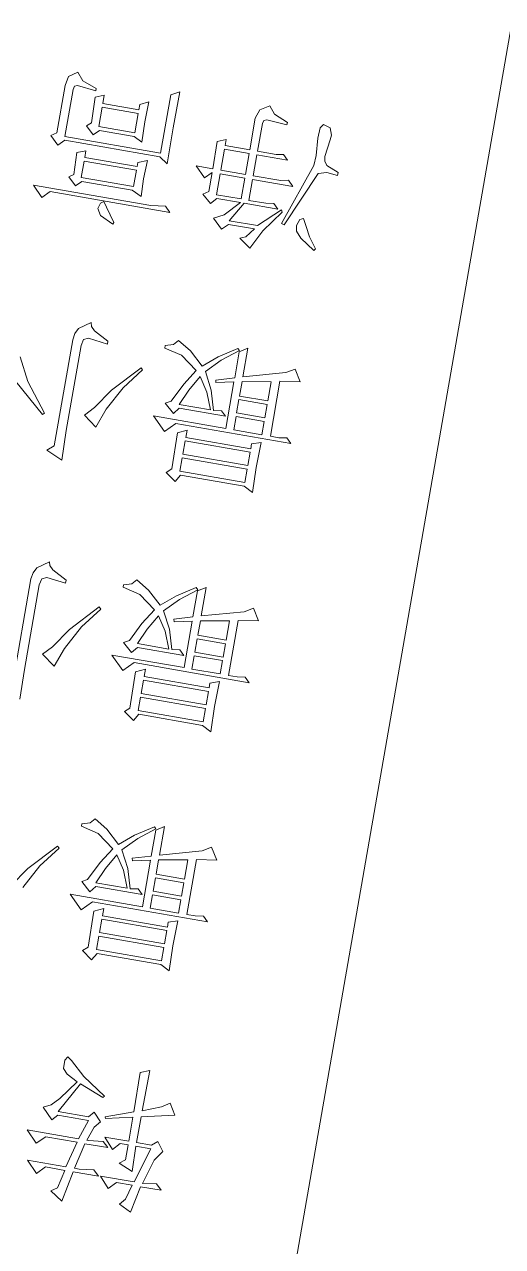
# Model space of a CAD drawing. Extents: x 274235 to 276654, y 142848 to 144425.
# Drawn here: x 275953.652 to 275954.372, y 143081.249 to 143083.091 of the extents above; entities that cross this region are included whole.
import ezdxf

# ---------------------------------------------------------------- set-up
doc = ezdxf.new("R2010")
doc.units = 0
doc.header["$LTSCALE"] = 1.5
doc.layers.get('0').update_dxf_attribs({"linetype": 'CONTINUOUS', "lineweight": 0})
doc.layers.add('_ACM-A-SITE-PAKG', color=1, linetype='CONTINUOUS', lineweight=5)

# ---------------------------------------------------------------- blocks, each defined once
blk = doc.blocks.new('acm_Parking_Truck - Midium Truck 中型货车-V407-B1_Working')
at = {"layer": '_ACM-A-SITE-PAKG'}
for p, q in [((-1244.9, 9000), (-1244.9, 2287.2)), ((-987, 6713.1), (-995.3, 6672.5)), ((-968.6, 6703.9), (-987, 6713.1)), ((-882.2, 6714.1), (-891.4, 6667.8)), ((-862.9, 6702), (-882.2, 6714.1)), ((-982.4, 6672.5), (-976, 6694.7)), ((-976, 6694.7), (-968.6, 6703.9)), ((-878.5, 6667.8), (-872.1, 6695.6)), ((-872.1, 6695.6), (-862.9, 6702)), ((-995.3, 6672.5), (-1026.6, 6672.5)), ((-1026.6, 6672.5), (-1018.3, 6664.2)), ((-958.5, 6672.5), (-982.4, 6672.5)), ((-947.5, 6683.5), (-958.5, 6672.5)), ((-932.8, 6667), (-947.5, 6683.5)), ((-837.1, 6679.7), (-849.1, 6667.8)), ((-820.6, 6662.3), (-837.1, 6679.7)), ((-1018.3, 6664.2), (-997.1, 6667)), ((-997.1, 6667), (-1008.6, 6629.4)), ((-1000.8, 6613.6), (-984.3, 6667)), ((-984.3, 6667), (-932.8, 6667)), ((-957.6, 6643.1), (-978.7, 6652.3)), ((-978.7, 6652.3), (-977.8, 6613.6)), ((-891.4, 6667.8), (-930, 6667.8)), ((-930, 6667.8), (-921.7, 6659.5)), ((-921.7, 6659.5), (-899.7, 6662.3)), ((-892.3, 6662.3), (-901.5, 6623)), ((-899.7, 6662.3), (-892.3, 6662.3)), ((-889.5, 6623), (-879.4, 6662.3)), ((-879.4, 6662.3), (-820.6, 6662.3)), ((-849.1, 6667.8), (-878.5, 6667.8)), ((-965.9, 6636.6), (-957.6, 6643.1)), ((-965.9, 6613.6), (-965.9, 6636.6)), ((-828.8, 6635), (-841.7, 6623)), ((-812.3, 6617.5), (-828.8, 6635)), ((-1008.6, 6629.4), (-1019.2, 6614.4)), ((-1019.2, 6614.4), (-1009.1, 6600.8)), ((-943.8, 6624.7), (-953.9, 6613.6)), ((-929.1, 6608.1), (-943.8, 6624.7)), ((-901.5, 6623), (-936.4, 6623)), ((-936.4, 6623), (-928.2, 6614.8)), ((-928.2, 6614.8), (-906.1, 6617.5)), ((-903.3, 6617.5), (-911.1, 6596.3)), ((-906.1, 6617.5), (-903.3, 6617.5)), ((-900.6, 6587.7), (-890.5, 6617.5)), ((-890.5, 6617.5), (-812.3, 6617.5)), ((-841.7, 6623), (-889.5, 6623)), ((-1009.1, 6600.8), (-1000.8, 6608.1)), ((-977.8, 6613.6), (-1000.8, 6613.6)), ((-1000.8, 6608.1), (-977.8, 6608.1)), ((-977.8, 6608.1), (-977.8, 6568.5)), ((-953.9, 6613.6), (-965.9, 6613.6)), ((-965.9, 6571.2), (-965.9, 6608.1)), ((-965.9, 6608.1), (-929.1, 6608.1)), ((-911.1, 6596.3), (-919, 6586.6)), ((-846.3, 6596), (-853.7, 6587.7)), ((-829.8, 6579.5), (-846.3, 6596)), ((-925.4, 6580.4), (-965.9, 6571.2)), ((-965.9, 6562.9), (-924.5, 6577.7)), ((-924.5, 6577.7), (-925.4, 6580.4)), ((-919, 6586.6), (-907, 6573.9)), ((-907, 6573.9), (-899.7, 6582.2)), ((-853.7, 6587.7), (-900.6, 6587.7)), ((-899.7, 6582.2), (-853.7, 6582.2)), ((-853.7, 6582.2), (-879.4, 6535.2)), ((-841.5, 6573.8), (-829.8, 6579.5)), ((-977.8, 6568.5), (-1027.5, 6557.4)), ((-1005.6, 6548.2), (-977.8, 6559.2)), ((-977.8, 6559.2), (-978.7, 6497.5)), ((-965, 6503), (-965.9, 6562.9)), ((-873.9, 6533.4), (-852.7, 6562.4)), ((-852.7, 6562.4), (-841.5, 6573.8)), ((-1027.5, 6557.4), (-1017.4, 6540.8)), ((-1017.4, 6540.8), (-1005.6, 6548.2)), ((-916.2, 6550), (-918, 6547.2)), ((-918, 6547.2), (-882.6, 6523.3)), ((-879.4, 6535.2), (-916.2, 6550)), ((-882.6, 6523.3), (-860.1, 6503)), ((-856.9, 6524.2), (-873.9, 6533.4)), ((-850, 6516.8), (-856.9, 6524.2)), ((-853.7, 6498.4), (-850, 6504.4)), ((-850, 6504.4), (-850, 6516.8)), ((-978.7, 6497.5), (-965, 6503)), ((-860.1, 6503), (-853.7, 6498.4)), ((-981.5, 6344.5), (-980.6, 6306.2)), ((-967.7, 6337.2), (-981.5, 6344.5)), ((-863.8, 6348.1), (-870.2, 6337.2)), ((-848.1, 6336.9), (-863.8, 6348.1)), ((-870.2, 6337.2), (-967.7, 6337.2)), ((-967.7, 6331.7), (-868.4, 6331.7)), ((-967.7, 6311.3), (-967.7, 6331.7)), ((-868.4, 6331.7), (-868.4, 6311.3)), ((-855.5, 6330.4), (-848.1, 6336.9)), ((-854.6, 6275.3), (-855.5, 6330.4)), ((-980.6, 6306.2), (-981.5, 6267.9)), ((-868.4, 6311.3), (-967.7, 6311.3)), ((-967.7, 6305.8), (-868.4, 6305.8)), ((-967.7, 6285.4), (-967.7, 6305.8)), ((-868.4, 6305.8), (-868.4, 6285.4)), ((-868.4, 6285.4), (-967.7, 6285.4)), ((-981.5, 6267.9), (-967.7, 6272.5)), ((-967.7, 6272.5), (-967.7, 6279.9)), ((-967.7, 6279.9), (-868.4, 6279.9)), ((-868.4, 6279.9), (-868.4, 6268.8)), ((-868.4, 6268.8), (-854.6, 6275.3)), ((-835.3, 6276.5), (-850, 6261.8)), ((-815, 6256.3), (-835.3, 6276.5)), ((-1025.7, 6261.8), (-1018.3, 6254.5)), ((-850, 6261.8), (-1025.7, 6261.8)), ((-1018.3, 6254.5), (-1006.3, 6256.3)), ((-1006.3, 6256.3), (-993.5, 6256.3)), ((-993.5, 6256.3), (-993.5, 6172.2)), ((-980.6, 6256.3), (-937.4, 6256.3)), ((-980.6, 6235.9), (-980.6, 6256.3)), ((-937.4, 6256.3), (-937.4, 6235.9)), ((-925.4, 6185.1), (-925.4, 6256.3)), ((-925.4, 6256.3), (-815, 6256.3)), ((-843.6, 6247.5), (-850.9, 6238.3)), ((-828.8, 6234.6), (-843.6, 6247.5)), ((-742.8, 6258.8), (-762.6, 6222.3)), ((-745.6, 6229.2), (-724.9, 6259.2)), ((-937.4, 6235.9), (-980.6, 6235.9)), ((-980.6, 6230.4), (-937.4, 6230.4)), ((-980.6, 6210), (-980.6, 6230.4)), ((-937.4, 6230.4), (-937.4, 6210)), ((-921.7, 6238.3), (-914.4, 6230.9)), ((-850.9, 6238.3), (-921.7, 6238.3)), ((-914.4, 6230.9), (-902.4, 6232.8)), ((-902.4, 6232.8), (-893.7, 6203.1)), ((-897.8, 6232.8), (-850, 6232.8)), ((-887.7, 6207), (-897.8, 6232.8)), ((-850, 6232.8), (-860.6, 6208.9)), ((-851.4, 6201.6), (-837.1, 6230.1)), ((-837.1, 6230.1), (-828.8, 6234.6)), ((-783.8, 6188.1), (-745.6, 6229.2)), ((-937.4, 6210), (-980.6, 6210)), ((-860.6, 6208.9), (-873.9, 6185.9)), ((-762.6, 6222.3), (-786.5, 6190.9)), ((-980.6, 6204.5), (-937.4, 6204.5)), ((-980.6, 6175.1), (-980.6, 6204.5)), ((-937.4, 6204.5), (-937.4, 6182.4)), ((-898.7, 6190.7), (-925.4, 6185.1)), ((-897.8, 6187), (-898.7, 6190.7)), ((-893.7, 6203.1), (-880.3, 6177.1)), ((-873.9, 6185.9), (-887.7, 6207)), ((-866.5, 6178.1), (-851.4, 6201.6)), ((-786.5, 6190.9), (-783.8, 6188.1)), ((-993.5, 6172.2), (-1023.8, 6167.6)), ((-999.9, 6157.9), (-937.4, 6175)), ((-937.4, 6182.4), (-980.6, 6175.1)), ((-937.4, 6175), (-937.4, 6131.5)), ((-925.4, 6178.7), (-897.8, 6187)), ((-925.4, 6138.9), (-925.4, 6178.7)), ((-880.3, 6177.1), (-900.8, 6156.2)), ((-840.8, 6158.9), (-866.5, 6178.1)), ((-1023.8, 6167.6), (-1012.8, 6150)), ((-1012.8, 6150), (-999.9, 6157.9)), ((-900.8, 6156.2), (-925.4, 6137)), ((-895.3, 6151.8), (-873.9, 6169.9)), ((-873.9, 6169.9), (-852.7, 6150.3)), ((-814.1, 6152.5), (-840.8, 6158.9)), ((-937.4, 6131.5), (-925.4, 6138.9)), ((-925.4, 6137), (-922.6, 6134.3)), ((-922.6, 6134.3), (-895.3, 6151.8)), ((-852.7, 6150.3), (-832.5, 6137.9)), ((-832.5, 6137.9), (-826.1, 6145.2)), ((-826.1, 6145.2), (-814.1, 6148.9)), ((-814.1, 6148.9), (-814.1, 6152.5)), ((-981.5, 5978.6), (-980.6, 5940.3)), ((-967.7, 5971.3), (-981.5, 5978.6)), ((-870.2, 5971.3), (-967.7, 5971.3)), ((-863.8, 5982.2), (-870.2, 5971.3)), ((-848.1, 5971), (-863.8, 5982.2)), ((-855.5, 5964.4), (-848.1, 5971)), ((-690, 5979.9), (-689, 5934.7)), ((-967.7, 5965.7), (-868.4, 5965.7)), ((-967.7, 5945.4), (-967.7, 5965.7)), ((-868.4, 5965.7), (-868.4, 5945.4)), ((-854.6, 5909.3), (-855.5, 5964.4)), ((-675.2, 5798.3), (-675.2, 5960.5)), ((-980.6, 5940.3), (-981.5, 5902)), ((-868.4, 5945.4), (-967.7, 5945.4)), ((-967.7, 5939.8), (-868.4, 5939.8)), ((-967.7, 5919.5), (-967.7, 5939.8)), ((-868.4, 5939.8), (-868.4, 5919.5)), ((-689, 5934.7), (-689, 5804.8)), ((-868.4, 5919.5), (-967.7, 5919.5)), ((-967.7, 5906.6), (-967.7, 5913.9)), ((-967.7, 5913.9), (-868.4, 5913.9)), ((-868.4, 5913.9), (-868.4, 5902.9)), ((-732.3, 5921.9), (-742.8, 5892.8)), ((-712, 5907.2), (-732.3, 5921.9)), ((-1025.7, 5895.9), (-1018.3, 5888.6)), ((-850, 5895.9), (-1025.7, 5895.9)), ((-981.5, 5902), (-967.7, 5906.6)), ((-868.4, 5902.9), (-854.6, 5909.3)), ((-835.3, 5910.6), (-850, 5895.9)), ((-815, 5890.4), (-835.3, 5910.6)), ((-724.9, 5893.3), (-712, 5907.2)), ((-1018.3, 5888.6), (-1006.3, 5890.4)), ((-1006.3, 5890.4), (-993.5, 5890.4)), ((-993.5, 5890.4), (-993.5, 5806.3)), ((-980.6, 5890.4), (-937.4, 5890.4)), ((-980.6, 5870), (-980.6, 5890.4)), ((-937.4, 5890.4), (-937.4, 5870)), ((-925.4, 5819.2), (-925.4, 5890.4)), ((-925.4, 5890.4), (-815, 5890.4)), ((-843.6, 5881.6), (-850.9, 5872.4)), ((-828.8, 5868.7), (-843.6, 5881.6)), ((-742.8, 5892.8), (-762.6, 5856.4)), ((-745.6, 5863.3), (-724.9, 5893.3)), ((-937.4, 5870), (-980.6, 5870)), ((-980.6, 5864.5), (-937.4, 5864.5)), ((-980.6, 5844.1), (-980.6, 5864.5)), ((-937.4, 5864.5), (-937.4, 5844.1)), ((-921.7, 5872.4), (-914.4, 5865)), ((-850.9, 5872.4), (-921.7, 5872.4)), ((-914.4, 5865), (-902.4, 5866.8)), ((-902.4, 5866.8), (-893.7, 5837.2)), ((-897.8, 5866.8), (-850, 5866.8)), ((-887.7, 5841.1), (-897.8, 5866.8)), ((-850, 5866.8), (-860.6, 5842.9)), ((-851.4, 5835.7), (-837.1, 5864.2)), ((-837.1, 5864.2), (-828.8, 5868.7)), ((-783.8, 5822.2), (-745.6, 5863.3)), ((-937.4, 5844.1), (-980.6, 5844.1)), ((-873.9, 5819.9), (-887.7, 5841.1)), ((-860.6, 5842.9), (-873.9, 5819.9)), ((-762.6, 5856.4), (-786.5, 5825)), ((-980.6, 5838.6), (-937.4, 5838.6)), ((-980.6, 5809.2), (-980.6, 5838.6)), ((-937.4, 5838.6), (-937.4, 5816.5)), ((-898.7, 5824.8), (-925.4, 5819.2)), ((-897.8, 5821.1), (-898.7, 5824.8)), ((-893.7, 5837.2), (-880.3, 5811.2)), ((-866.5, 5812.1), (-851.4, 5835.7)), ((-786.5, 5825), (-783.8, 5822.2)), ((-993.5, 5806.3), (-1023.8, 5801.7)), ((-999.9, 5791.9), (-937.4, 5809.1)), ((-937.4, 5816.5), (-980.6, 5809.2)), ((-937.4, 5809.1), (-937.4, 5765.6)), ((-925.4, 5812.7), (-897.8, 5821.1)), ((-925.4, 5773), (-925.4, 5812.7)), ((-880.3, 5811.2), (-900.8, 5790.2)), ((-895.3, 5785.9), (-873.9, 5803.9)), ((-873.9, 5803.9), (-852.7, 5784.3)), ((-840.8, 5793), (-866.5, 5812.1)), ((-689, 5804.8), (-691.3, 5795.1)), ((-1023.8, 5801.7), (-1012.8, 5784.1)), ((-1012.8, 5784.1), (-999.9, 5791.9)), ((-900.8, 5790.2), (-925.4, 5771.1)), ((-922.6, 5768.4), (-895.3, 5785.9)), ((-814.1, 5786.6), (-840.8, 5793)), ((-814.1, 5783), (-814.1, 5786.6)), ((-698.2, 5791.9), (-727.7, 5795.6)), ((-727.7, 5795.6), (-727.7, 5791)), ((-727.7, 5791), (-705.1, 5779.3)), ((-691.3, 5795.1), (-698.2, 5791.9)), ((-681, 5780.2), (-676.7, 5788.5)), ((-676.7, 5788.5), (-675.2, 5798.3)), ((-937.4, 5765.6), (-925.4, 5773)), ((-925.4, 5771.1), (-922.6, 5768.4)), ((-852.7, 5784.3), (-832.5, 5772)), ((-832.5, 5772), (-826.1, 5779.3)), ((-826.1, 5779.3), (-814.1, 5783)), ((-705.1, 5779.3), (-699.7, 5773.6)), ((-699.7, 5773.6), (-698.2, 5768)), ((-698.2, 5768), (-681, 5780.2)), ((-981.5, 5612.7), (-980.6, 5574.4)), ((-967.7, 5605.3), (-981.5, 5612.7)), ((-870.2, 5605.3), (-967.7, 5605.3)), ((-863.8, 5616.3), (-870.2, 5605.3)), ((-848.1, 5605.1), (-863.8, 5616.3)), ((-855.5, 5598.5), (-848.1, 5605.1)), ((-665.1, 5602.9), (-690, 5613.9)), ((-690, 5613.9), (-689, 5568.8)), ((-675.2, 5594.6), (-665.1, 5602.9)), ((-967.7, 5599.8), (-868.4, 5599.8)), ((-967.7, 5579.4), (-967.7, 5599.8)), ((-868.4, 5599.8), (-868.4, 5579.4)), ((-854.6, 5543.4), (-855.5, 5598.5)), ((-675.2, 5432.4), (-675.2, 5594.6)), ((-980.6, 5574.4), (-981.5, 5536.1)), ((-868.4, 5579.4), (-967.7, 5579.4)), ((-967.7, 5573.9), (-868.4, 5573.9)), ((-967.7, 5553.5), (-967.7, 5573.9)), ((-868.4, 5573.9), (-868.4, 5553.5)), ((-689, 5568.8), (-689, 5438.9)), ((-868.4, 5553.5), (-967.7, 5553.5)), ((-967.7, 5540.7), (-967.7, 5548)), ((-967.7, 5548), (-868.4, 5548)), ((-868.4, 5548), (-868.4, 5537)), ((-732.3, 5556), (-742.8, 5526.9)), ((-712, 5541.2), (-732.3, 5556)), ((-649.5, 5551.4), (-652.3, 5548.6)), ((-652.3, 5548.6), (-619.6, 5505.7)), ((-601.7, 5508.9), (-649.5, 5551.4)), ((-1025.7, 5530), (-1018.3, 5522.6)), ((-850, 5530), (-1025.7, 5530)), ((-981.5, 5536.1), (-967.7, 5540.7)), ((-868.4, 5537), (-854.6, 5543.4)), ((-835.3, 5544.7), (-850, 5530)), ((-815, 5524.5), (-835.3, 5544.7)), ((-742.8, 5526.9), (-762.6, 5490.5)), ((-745.6, 5497.4), (-724.9, 5527.4)), ((-724.9, 5527.4), (-712, 5541.2)), ((-1018.3, 5522.6), (-1006.3, 5524.5)), ((-1006.3, 5524.5), (-993.5, 5524.5)), ((-993.5, 5524.5), (-993.5, 5440.4)), ((-980.6, 5524.5), (-937.4, 5524.5)), ((-980.6, 5504.1), (-980.6, 5524.5)), ((-937.4, 5524.5), (-937.4, 5504.1)), ((-925.4, 5453.3), (-925.4, 5524.5)), ((-925.4, 5524.5), (-815, 5524.5)), ((-843.6, 5515.6), (-850.9, 5506.4)), ((-828.8, 5502.8), (-843.6, 5515.6)), ((-937.4, 5504.1), (-980.6, 5504.1)), ((-980.6, 5498.6), (-937.4, 5498.6)), ((-980.6, 5478.2), (-980.6, 5498.6)), ((-937.4, 5498.6), (-937.4, 5478.2)), ((-921.7, 5506.4), (-914.4, 5499.1)), ((-850.9, 5506.4), (-921.7, 5506.4)), ((-914.4, 5499.1), (-902.4, 5500.9)), ((-902.4, 5500.9), (-893.7, 5471.3)), ((-897.8, 5500.9), (-850, 5500.9)), ((-887.7, 5475.2), (-897.8, 5500.9)), ((-850, 5500.9), (-860.6, 5477)), ((-851.4, 5469.7), (-837.1, 5498.2)), ((-837.1, 5498.2), (-828.8, 5502.8)), ((-762.6, 5490.5), (-786.5, 5459.1)), ((-783.8, 5456.3), (-745.6, 5497.4)), ((-619.6, 5505.7), (-601.7, 5471.1)), ((-937.4, 5478.2), (-980.6, 5478.2)), ((-980.6, 5472.7), (-937.4, 5472.7)), ((-980.6, 5443.2), (-980.6, 5472.7)), ((-937.4, 5472.7), (-937.4, 5450.6)), ((-873.9, 5454), (-887.7, 5475.2)), ((-860.6, 5477), (-873.9, 5454)), ((-898.7, 5458.8), (-925.4, 5453.3)), ((-925.4, 5446.8), (-897.8, 5455.2)), ((-897.8, 5455.2), (-898.7, 5458.8)), ((-893.7, 5471.3), (-880.3, 5445.3)), ((-866.5, 5446.2), (-851.4, 5469.7)), ((-786.5, 5459.1), (-783.8, 5456.3)), ((-993.5, 5440.4), (-1023.8, 5435.7)), ((-1023.8, 5435.7), (-1012.8, 5418.2)), ((-999.9, 5426), (-937.4, 5443.1)), ((-937.4, 5450.6), (-980.6, 5443.2)), ((-937.4, 5443.1), (-937.4, 5399.7)), ((-925.4, 5407.1), (-925.4, 5446.8)), ((-880.3, 5445.3), (-900.8, 5424.3)), ((-895.3, 5420), (-873.9, 5438)), ((-873.9, 5438), (-852.7, 5418.4)), ((-840.8, 5427.1), (-866.5, 5446.2)), ((-689, 5438.9), (-691.3, 5429.2)), ((-1012.8, 5418.2), (-999.9, 5426)), ((-900.8, 5424.3), (-925.4, 5405.2)), ((-922.6, 5402.4), (-895.3, 5420)), ((-852.7, 5418.4), (-832.5, 5406.1)), ((-814.1, 5420.7), (-840.8, 5427.1)), ((-826.1, 5413.4), (-814.1, 5417)), ((-814.1, 5417), (-814.1, 5420.7)), ((-698.2, 5426), (-727.7, 5429.7)), ((-727.7, 5429.7), (-727.7, 5425.1)), ((-727.7, 5425.1), (-705.1, 5413.3)), ((-691.3, 5429.2), (-698.2, 5426)), ((-681, 5414.2), (-676.7, 5422.6)), ((-676.7, 5422.6), (-675.2, 5432.4)), ((-937.4, 5399.7), (-925.4, 5407.1)), ((-925.4, 5405.2), (-922.6, 5402.4)), ((-832.5, 5406.1), (-826.1, 5413.4)), ((-705.1, 5413.3), (-699.7, 5407.6)), ((-699.7, 5407.6), (-698.2, 5402)), ((-698.2, 5402), (-681, 5414.2)), ((-1010, 5237.5), (-1011.9, 5234.7)), ((-1011.9, 5234.7), (-999.7, 5218.2)), ((-987.6, 5222.3), (-1010, 5237.5)), ((-914.4, 5250.4), (-929.1, 5221.2)), ((-916.2, 5220.6), (-905.2, 5234.5)), ((-896.9, 5238.3), (-914.4, 5250.4)), ((-905.2, 5234.5), (-896.9, 5238.3)), ((-704.7, 5250.4), (-705.6, 5247.6)), ((-705.6, 5247.6), (-690.9, 5226.5)), ((-684.4, 5240.7), (-704.7, 5250.4)), ((-678.5, 5231.1), (-684.4, 5240.7)), ((-999.7, 5218.2), (-992.5, 5203.6)), ((-979.2, 5213.2), (-987.6, 5222.3)), ((-929.1, 5221.2), (-953, 5188.4)), ((-951.2, 5185.6), (-919.9, 5215)), ((-919.9, 5215), (-876.7, 5215)), ((-876.7, 5220.6), (-916.2, 5220.6)), ((-876.7, 5215), (-894.1, 5185.3)), ((-867.5, 5229.8), (-876.7, 5220.6)), ((-852.7, 5215.1), (-867.5, 5229.8)), ((-867.5, 5207.4), (-852.7, 5215.1)), ((-786.5, 5218.2), (-778.3, 5209.9)), ((-603.5, 5218.2), (-786.5, 5218.2)), ((-690.9, 5226.5), (-685.4, 5219.1)), ((-685.4, 5219.1), (-681.2, 5222.3)), ((-681.2, 5222.3), (-678.5, 5231.1)), ((-592.5, 5229.2), (-603.5, 5218.2)), ((-576.8, 5212.7), (-592.5, 5229.2)), ((-959.4, 5206.8), (-996.2, 5122)), ((-992.5, 5203.6), (-986.1, 5192.6)), ((-987.9, 5110.9), (-954.8, 5205.9)), ((-981, 5194.9), (-977.8, 5204.5)), ((-977.8, 5204.5), (-979.2, 5213.2)), ((-954.8, 5205.9), (-959.4, 5206.8)), ((-888.6, 5185.3), (-867.5, 5207.4)), ((-778.3, 5209.9), (-756.2, 5212.7)), ((-756.2, 5212.7), (-576.8, 5212.7)), ((-724.9, 5194.7), (-739.6, 5202)), ((-739.6, 5202), (-738.7, 5174.8)), ((-639.4, 5202.9), (-647.7, 5194.7)), ((-627.4, 5191.1), (-639.4, 5202.9)), ((-986.1, 5192.6), (-981, 5194.9)), ((-953, 5188.4), (-951.2, 5185.6)), ((-894.1, 5185.3), (-945.6, 5185.3)), ((-945.6, 5185.3), (-938.3, 5177.9)), ((-938.3, 5177.9), (-926.3, 5179.7)), ((-926.3, 5179.7), (-900.6, 5179.7)), ((-900.6, 5179.7), (-900.6, 5147.6)), ((-852.7, 5185.3), (-888.6, 5185.3)), ((-888.6, 5179.7), (-850.9, 5179.7)), ((-888.6, 5147.6), (-888.6, 5179.7)), ((-844.5, 5194.4), (-852.7, 5185.3)), ((-850.9, 5179.7), (-850.9, 5147.6)), ((-830.7, 5182.4), (-844.5, 5194.4)), ((-839, 5176.8), (-830.7, 5182.4)), ((-839, 5147.7), (-839, 5176.8)), ((-725.8, 5189.2), (-645.8, 5189.2)), ((-725.8, 5164.1), (-725.8, 5189.2)), ((-647.7, 5194.7), (-724.9, 5194.7)), ((-645.8, 5189.2), (-645.8, 5164.1)), ((-633.9, 5186.5), (-627.4, 5191.1)), ((-632.9, 5153), (-633.9, 5186.5)), ((-738.7, 5174.8), (-739.6, 5146.6)), ((-645.8, 5164.1), (-725.8, 5164.1)), ((-725.8, 5152.1), (-725.8, 5158.5)), ((-725.8, 5158.5), (-645.8, 5158.5)), ((-645.8, 5158.5), (-645.8, 5148.4)), ((-900.6, 5147.6), (-962.2, 5147.6)), ((-962.2, 5147.6), (-953.9, 5139.3)), ((-953.9, 5139.3), (-942.9, 5142.1)), ((-942.9, 5142.1), (-900.6, 5142.1)), ((-900.6, 5142.1), (-900.6, 5109.9)), ((-850.9, 5147.6), (-888.6, 5147.6)), ((-888.6, 5142.1), (-850.9, 5142.1)), ((-888.6, 5109.9), (-888.6, 5142.1)), ((-850.9, 5142.1), (-850.9, 5109.9)), ((-828.8, 5158), (-839, 5147.7)), ((-838, 5100.7), (-839, 5142.1)), ((-839, 5142.1), (-813.2, 5142.1)), ((-813.2, 5142.1), (-828.8, 5158)), ((-757.1, 5138.2), (-770, 5146.4)), ((-770, 5146.4), (-769.1, 5091.5)), ((-739.6, 5146.6), (-725.8, 5152.1)), ((-645.8, 5148.4), (-632.9, 5153)), ((-602.6, 5147.4), (-611.8, 5138.2)), ((-589.7, 5134.5), (-602.6, 5147.4)), ((-996.2, 5122), (-1009.1, 5117.9)), ((-611.8, 5138.2), (-757.1, 5138.2)), ((-757.1, 5043), (-757.1, 5132.6)), ((-757.1, 5132.6), (-610.9, 5132.6)), ((-652.3, 5122.9), (-660.5, 5114.6)), ((-640.3, 5111), (-652.3, 5122.9)), ((-610.9, 5132.6), (-610.9, 5060.6)), ((-598, 5128.9), (-589.7, 5134.5)), ((-598, 5056.9), (-598, 5128.9)), ((-1009.1, 5117.9), (-1025.7, 5119.7)), ((-1025.7, 5119.7), (-1025.7, 5115.1)), ((-1025.7, 5115.1), (-1007.3, 5107.8)), ((-1007.3, 5107.8), (-1002.9, 5102.1)), ((-988.9, 5095.6), (-987.9, 5110.9)), ((-900.6, 5109.9), (-947.5, 5109.9)), ((-947.5, 5109.9), (-940.1, 5102.6)), ((-940.1, 5102.6), (-929.1, 5104.4)), ((-929.1, 5104.4), (-900.6, 5104.4)), ((-900.6, 5104.4), (-900.6, 5062.2)), ((-850.9, 5109.9), (-888.6, 5109.9)), ((-888.6, 5055.8), (-888.6, 5104.4)), ((-888.6, 5104.4), (-850.9, 5104.4)), ((-850.9, 5104.4), (-850.9, 5095.2)), ((-713.9, 5114.6), (-726.7, 5121.1)), ((-726.7, 5121.1), (-725.8, 5090.1)), ((-660.5, 5114.6), (-713.9, 5114.6)), ((-713.9, 5109.1), (-658.7, 5109.1)), ((-713.9, 5079.3), (-713.9, 5109.1)), ((-658.7, 5109.1), (-658.7, 5079.3)), ((-646.7, 5105.5), (-640.3, 5111)), ((-645.8, 5066.4), (-646.7, 5105.5)), ((-1001.7, 5095.2), (-1005.4, 5068.7)), ((-1002.9, 5102.1), (-1001.7, 5095.2)), ((-987, 5069.7), (-988.9, 5095.6)), ((-850.9, 5095.2), (-838, 5100.7)), ((-769.1, 5091.5), (-770, 5036.5)), ((-725.8, 5090.1), (-726.7, 5059.1)), ((-1005.4, 5068.7), (-1006.3, 5061.3)), ((-987.3, 5053.5), (-987, 5069.7)), ((-658.7, 5079.3), (-713.9, 5079.3)), ((-713.9, 5065.5), (-713.9, 5073.8)), ((-713.9, 5073.8), (-658.7, 5073.8)), ((-658.7, 5073.8), (-658.7, 5060.9)), ((-658.7, 5060.9), (-645.8, 5066.4)), ((-1006.3, 5061.3), (-1002.2, 5051.2)), ((-1002.2, 5051.2), (-991.6, 5047.6)), ((-991.6, 5047.6), (-987.3, 5053.5)), ((-906.1, 5055.3), (-937.4, 5057.6)), ((-937.4, 5057.6), (-937.4, 5054)), ((-937.4, 5054), (-916.4, 5045.2)), ((-902, 5057.3), (-906.1, 5055.3)), ((-900.6, 5062.2), (-902, 5057.3)), ((-893.2, 5042.5), (-888.6, 5055.8)), ((-726.7, 5059.1), (-713.9, 5065.5)), ((-644.9, 5056.9), (-644.9, 5053.2)), ((-616.4, 5053.6), (-644.9, 5056.9)), ((-644.9, 5053.2), (-623.3, 5045.1)), ((-612.2, 5055.1), (-616.4, 5053.6)), ((-610.9, 5060.6), (-612.2, 5055.1)), ((-600.7, 5042.5), (-598, 5056.9)), ((-916.4, 5045.2), (-907, 5033.8)), ((-907, 5033.8), (-893.2, 5042.5)), ((-770, 5036.5), (-757.1, 5043)), ((-623.3, 5045.1), (-613.6, 5033.8)), ((-613.6, 5033.8), (-600.7, 5042.5))]:
    blk.add_line(p, q, dxfattribs=at)
blk = doc.blocks.new('BASEMENT20250512')
at = {"layer": '_ACM-A-SITE-PAKG', "rotation": 180}
blk.add_blockref('acm_Parking_Truck - Midium Truck 中型货车-V407-B1_Working', (712004.1245, 633604.5657), dxfattribs=at)

msp = doc.modelspace()

# ---------------------------------------------------------------- block references
at = {"xscale": 0.0009999999999999994, "yscale": 0.001, "zscale": 0.001, "rotation": 350.1075696352769}
msp.add_blockref('BASEMENT20250512', (275143.7222, 142586.2208), dxfattribs=at)

doc.saveas('drawing.dxf')
